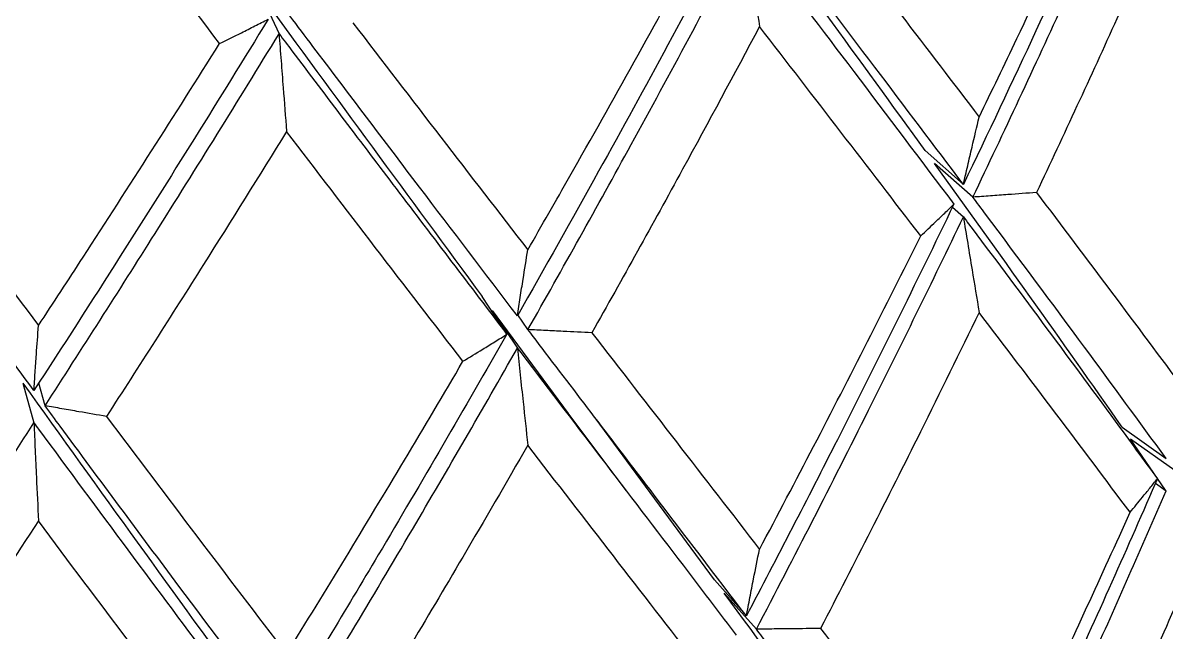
# Model space of a CAD drawing. Extents: x 0 to 8.27, y -9.61 to 0.
# Drawn here: x 1.7111 to 1.7689, y -2.5146 to -2.4838 of the extents above; entities that cross this region are included whole.
import ezdxf

# ---------------------------------------------------------------- set-up
doc = ezdxf.new("R2010")
doc.units = 0
doc.header["$LTSCALE"] = 0.5
doc.header["$MEASUREMENT"] = 0
doc.layers.add('Mounting', color=4, linetype='CONTINUOUS')

msp = doc.modelspace()

# ---------------------------------------------------------------- linework, layer by layer
at = {"layer": 'Mounting', "linetype": 'Continuous', "lineweight": 25, "transparency": 16777216}
for p, q in [((1.723118063013743, -2.482347795071398), (1.724033892974347, -2.484320920618636)), ((1.756701857573461, -2.490226279571736), (1.758628695467422, -2.491939132685836)), ((1.759106412346654, -2.492575708784663), (1.757165497492423, -2.490868016535835)), ((1.758075761223807, -2.493080727615045), (1.758628719290272, -2.493572276974184)), ((1.735549941801509, -2.499504647073074), (1.73429762032103, -2.497594437522359)), ((1.734815024174821, -2.498297044345001), (1.736083001263722, -2.500203937173858)), ((1.734815484477366, -2.498297564034708), (1.738649713719695, -2.503502912060064)), ((1.736615085512739, -2.499268637609582), (1.736110954416262, -2.498521032750425)), ((1.711088055118324, -2.501967221517695), (1.711641551372139, -2.503984632940153)), ((1.712204772178865, -2.503115791430211), (1.711882559076201, -2.501976161676559)), ((1.741574574580881, -2.507400268129452), (1.738597270969166, -2.503430143191615)), ((1.746051106665362, -2.511919356639503), (1.740019746929164, -2.503730412392535)), ((1.766649535921459, -2.504194161350476), (1.768878315389628, -2.505783037994199)), ((1.769320857552174, -2.506391752695087), (1.767079015055259, -2.504808875814767)), ((1.768838711018105, -2.507387840960284), (1.767081905391905, -2.504810798454507)), ((1.768332933756227, -2.507027276961132), (1.768878375944695, -2.507416117724794)), ((1.746049048860385, -2.511917181435244), (1.747656886011299, -2.513738846263657)), ((1.748164598802049, -2.514405218048289), (1.746541823248634, -2.512587853985671))]:
    msp.add_line(p, q, dxfattribs=at)
for points, knots in [([(1.6996113728853, -2.485771457502544), (1.701230300210426, -2.483396925477557), (1.702847053597651, -2.481004095070027), (1.706429774926818, -2.475649713209343), (1.708394574930907, -2.472678444083947), (1.710782533881428, -2.469020404810514), (1.711212218486679, -2.46836032572002), (1.711641553735916, -2.467698885903353)], [0.003747176891619313, 0.003747176891619313, 0.003747176891619313, 0.003747176891619313, 0.003996629918378722, 0.003996629918378722, 0.004301204108614123, 0.004301204108614123, 0.004368097736224897, 0.004368097736224897, 0.004368097736224897, 0.004368097736224897]), ([(1.768434137102503, -2.470520333460733), (1.766440431266545, -2.475101639945471), (1.764394458787791, -2.479650271967436), (1.761090831343807, -2.486770172055905), (1.759867041601609, -2.489361372293153), (1.758628710076408, -2.491939150523642)], [0.002993668817883927, 0.002993668817883927, 0.002993668817883927, 0.002993668817883927, 0.003387481537907919, 0.003387481537907919, 0.003614582098343179, 0.003614582098343179, 0.003614582098343179, 0.003614582098343179]), ([(1.759106409592931, -2.492575706672703), (1.760682312131593, -2.489280799013493), (1.762235143545439, -2.485962386273393), (1.765503074644784, -2.478816185141334), (1.767208879792605, -2.474985565043646), (1.768878302303818, -2.471130258847317)], [0.003097174692322327, 0.003097174692322327, 0.003097174692322327, 0.003097174692322327, 0.003387481537907919, 0.003387481537907919, 0.003717925343859392, 0.003717925343859392, 0.003717925343859392, 0.003717925343859392]), ([(1.75942545222253, -2.488527890000221), (1.760064524363514, -2.487210596330094), (1.76069975649736, -2.485889796351096), (1.763280187075651, -2.480476679347809), (1.765189161774032, -2.476359943157483), (1.767055701973931, -2.472215457000395)], [0.003029962210435021, 0.003029962210435021, 0.003029962210435021, 0.003029962210435021, 0.003145749891090097, 0.003145749891090097, 0.003503269218562995, 0.003503269218562995, 0.003503269218562995, 0.003503269218562995]), ([(1.711870394160286, -2.472652320680133), (1.710181084763207, -2.475225672071012), (1.708486300072963, -2.477778421488544), (1.705394540967262, -2.482386756574321), (1.703998630278846, -2.484449477409377), (1.702600525163888, -2.486498717986926)], [0.003783412525692736, 0.003783412525692736, 0.003783412525692736, 0.003783412525692736, 0.004043497126064003, 0.004043497126064003, 0.004256714518749988, 0.004256714518749988, 0.004256714518749988, 0.004256714518749988]), ([(1.769798908978117, -2.475906060068034), (1.768678374156451, -2.478469157236866), (1.767541678389733, -2.481021161980827), (1.765053891949918, -2.486506674141076), (1.763698709684576, -2.489433698152077), (1.762324990956103, -2.492342699829912)], [0.003133451221439315, 0.003133451221439315, 0.003133451221439315, 0.003133451221439315, 0.003352568823996517, 0.003352568823996517, 0.00360659914046512, 0.00360659914046512, 0.00360659914046512, 0.00360659914046512]), ([(1.758628695467422, -2.491939132685722), (1.757147066798069, -2.489971121238788), (1.754075586899688, -2.485891348942225), (1.750546847729055, -2.48124769910202), (1.748521532179865, -2.478588084231312), (1.748164544296031, -2.478119292943681)], [0, 0, 0, 0, 0.4342818352718369, 0.900284905994246, 1, 1, 1, 1]), ([(1.747147992676418, -2.478418313744093), (1.744865411222435, -2.482740154857531), (1.742544561937592, -2.487023828294234), (1.738830436202278, -2.493717923517117), (1.737461459903642, -2.496151806680579), (1.736082992084192, -2.498570809607251)], [0.002993668817883927, 0.002993668817883927, 0.002993668817883927, 0.002993668817883927, 0.003387481537907919, 0.003387481537907919, 0.003614582098343181, 0.003614582098343181, 0.003614582098343181, 0.003614582098343181]), ([(1.73661508400275, -2.499268635238984), (1.738371529626619, -2.496175919082468), (1.740113207715666, -2.493057401969956), (1.743802434747266, -2.486333329075585), (1.745742865826713, -2.482723945759282), (1.747656876571199, -2.479086065750145)], [0.003097174692322342, 0.003097174692322342, 0.003097174692322342, 0.003097174692322342, 0.003387481537907919, 0.003387481537907919, 0.003717925343859384, 0.003717925343859384, 0.003717925343859384, 0.003717925343859384]), ([(1.747656876571199, -2.479086065749577), (1.747716874852784, -2.47953471747973), (1.747777221825544, -2.479983587055123), (1.747837918831891, -2.480432671941905), (1.747898615839148, -2.480881756835053), (1.747959663046657, -2.481331058270818), (1.748021061773642, -2.481780573653275), (1.748120123879261, -2.482505832017289), (1.748220101627538, -2.483231651580915), (1.74832100042633, -2.483958021102801)], [0, 0, 0, 0, 3.692449222956092e-05, 3.692449222956092e-05, 3.692449222956092e-05, 7.38489853411235e-05, 7.38489853411235e-05, 7.38489853411235e-05, 0.0001334239379046245, 0.0001334239379046245, 0.0001334239379046245, 0.0001334239379046245]), ([(1.747656898308577, -2.479086074976401), (1.747857269873492, -2.479349077610088), (1.749688622214506, -2.481752864240654), (1.753237411634672, -2.486417586793316), (1.756471180309944, -2.490707749951632), (1.758149567422578, -2.492934425784021)], [0, 0, 0, 0, 0.05579333311732798, 0.5099388791400494, 1, 1, 1, 1]), ([(1.73660724489875, -2.495239700959694), (1.737318637655534, -2.494004347265211), (1.738027518887719, -2.492765101880188), (1.740914385755531, -2.487683715246128), (1.743067072417233, -2.483813421916459), (1.745189181451877, -2.479910948581384)], [0.003029962210435006, 0.003029962210435006, 0.003029962210435006, 0.003029962210435006, 0.003145749891090089, 0.003145749891090089, 0.003503269218563002, 0.003503269218563002, 0.003503269218563002, 0.003503269218563002]), ([(1.736082985588581, -2.498570790488877), (1.734439186754543, -2.496413142529597), (1.731031521136146, -2.491940245593916), (1.727172213634475, -2.486848323188489), (1.724972314292444, -2.483932341783877), (1.724584553772473, -2.483418362601235)], [0, 0, 0, 0, 0.4342818352718469, 0.9002849059942458, 1, 1, 1, 1]), ([(1.723482523164847, -2.483588837612494), (1.721010825855245, -2.487622211038676), (1.718516532014945, -2.491613723819675), (1.71455423310519, -2.497842049033231), (1.713099901083496, -2.500104626881573), (1.711641542628257, -2.502351504286132)], [0.002993668817883928, 0.002993668817883928, 0.002993668817883928, 0.002993668817883928, 0.003387481537907919, 0.003387481537907919, 0.003614582098343166, 0.003614582098343166, 0.003614582098343166, 0.003614582098343166]), ([(1.721028955253331, -2.484813744129035), (1.721397147376564, -2.484631879703322), (1.721764597299369, -2.484449513352722), (1.722131298518406, -2.484266647866882), (1.722357067450702, -2.48415406207959), (1.722582553208412, -2.484041286780887), (1.722807754278364, -2.483928322626291), (1.723032957251888, -2.483815357517067), (1.723257876008319, -2.483702203310138), (1.723482509037893, -2.483588860664888)], [0, 0, 0, 0, 3.692454475717438e-05, 3.692454475717438e-05, 3.692454475717438e-05, 5.965804057093546e-05, 5.965804057093546e-05, 5.965804057093546e-05, 8.239172852564434e-05, 8.239172852564434e-05, 8.239172852564434e-05, 8.239172852564434e-05]), ([(1.748321000426103, -2.483958021103369), (1.747036292487081, -2.486375179245321), (1.745739864369597, -2.488779553264401), (1.742917010503533, -2.493942840287552), (1.741388212000146, -2.496694877659245), (1.7398472431573, -2.499427029550922)], [0.003133451221439314, 0.003133451221439314, 0.003133451221439314, 0.003133451221439314, 0.003352568823996515, 0.003352568823996515, 0.00360659914046512, 0.00360659914046512, 0.00360659914046512, 0.00360659914046512]), ([(1.712204771978321, -2.503115788955817), (1.71406499558563, -2.500242515591928), (1.715919400659658, -2.497342192204421), (1.719868686699527, -2.491081589020148), (1.721958937561084, -2.487716768876446), (1.724033885084708, -2.48432092043992)], [0.003097174692322328, 0.003097174692322328, 0.003097174692322328, 0.003097174692322328, 0.003387481537907919, 0.003387481537907919, 0.003717925343859381, 0.003717925343859381, 0.003717925343859381, 0.003717925343859381]), ([(1.724033885084935, -2.484320920439465), (1.724068089981046, -2.484775287983432), (1.724102493665413, -2.485229906591364), (1.724137096903377, -2.485684773856967), (1.724171700141795, -2.486139641129164), (1.724206503028398, -2.486594758306062), (1.724241506315792, -2.487050122917815), (1.724297981417266, -2.487784818561401), (1.724354978524815, -2.488520162634693), (1.7244125007214, -2.489256144411222)], [0, 0, 0, 0, 3.692449222956748e-05, 3.692449222956748e-05, 3.692449222956748e-05, 7.384898534112792e-05, 7.384898534112792e-05, 7.384898534112792e-05, 0.0001334239379046181, 0.0001334239379046181, 0.0001334239379046181, 0.0001334239379046181]), ([(1.72403390153724, -2.484320931983454), (1.724251224726885, -2.484609278406531), (1.726237511215658, -2.487244701737147), (1.730108828151486, -2.492359642088665), (1.733690830376162, -2.497063354760137), (1.735549957288612, -2.49950467061273)], [0, 0, 0, 0, 0.05579333311730852, 0.5099388791400422, 1, 1, 1, 1]), ([(1.711870393747148, -2.499066090508443), (1.712623015843263, -2.497919566476632), (1.713374564662189, -2.496768933244986), (1.716441697884846, -2.492048807849862), (1.718744013772692, -2.488448823508513), (1.721028945293909, -2.484813749049287)], [0.003029962210435021, 0.003029962210435021, 0.003029962210435021, 0.003029962210435021, 0.003145749891090104, 0.003145749891090104, 0.003503269218563002, 0.003503269218563002, 0.003503269218563002, 0.003503269218563002]), ([(1.711641544529556, -2.502351484888884), (1.709907417427729, -2.499988879977984), (1.70631249742857, -2.495091098474397), (1.702291291852788, -2.489521022915817), (1.700012954875746, -2.486333322805073), (1.69961136871504, -2.48577144970988)], [0, 0, 0, 0, 0.4342818352718341, 0.9002849059942445, 0.9999999999999999, 0.9999999999999999, 0.9999999999999999, 0.9999999999999999]), ([(1.758628716924221, -2.491939136269018), (1.758700695785109, -2.491622447597926), (1.758773092972859, -2.491306308021869), (1.758845910069994, -2.490990722990993), (1.75891872716781, -2.49067513795557), (1.758991964374871, -2.490360106600399), (1.759065623246187, -2.490045634385858), (1.759184465763354, -2.489538259389398), (1.75930440662998, -2.489032336933398), (1.759425452222303, -2.488527890000903)], [0, 0, 0, 0, 3.692449223031306e-05, 3.692449223031306e-05, 3.692449223031306e-05, 7.38489853314403e-05, 7.38489853314403e-05, 7.38489853314403e-05, 0.0001334237450264761, 0.0001334237450264761, 0.0001334237450264761, 0.0001334237450264761]), ([(1.724412500721172, -2.48925614441179), (1.723019767566228, -2.491510847788497), (1.721620267227735, -2.493751645314653), (1.718585718194817, -2.498559532170468), (1.716950119284064, -2.501119568515598), (1.715309248060038, -2.503658661040838)], [0.003133451221439314, 0.003133451221439314, 0.003133451221439314, 0.003133451221439314, 0.003352568823996515, 0.003352568823996515, 0.00360659914046512, 0.00360659914046512, 0.00360659914046512, 0.00360659914046512]), ([(1.768878315389628, -2.505783037994199), (1.767513389205504, -2.503916276971033), (1.764547166814936, -2.499859480047228), (1.761237715174246, -2.495418692731725), (1.759320604247449, -2.492861432865304), (1.759106359029801, -2.492575648308495)], [0, 0, 0, 0, 0.4308902538471832, 0.9363995897631441, 1, 1, 1, 1]), ([(1.762324975185919, -2.492342701021123), (1.761844490485345, -2.492378967013217), (1.761363856240877, -2.492414578790765), (1.760883080409911, -2.492449535434382), (1.760587078241286, -2.492471057402888), (1.760291021583697, -2.492492331098781), (1.75999491229706, -2.492513356311967), (1.759698800508176, -2.492534381702846), (1.759402635463374, -2.49255515865115), (1.759106419025755, -2.492575686950197)], [0, 0, 0, 0, 3.692454475528334e-05, 3.692454475528334e-05, 3.692454475528334e-05, 5.965806363265506e-05, 5.965806363265506e-05, 5.965806363265506e-05, 8.239177464945418e-05, 8.239177464945418e-05, 8.239177464945418e-05, 8.239177464945418e-05]), ([(1.75814958346038, -2.492934355894469), (1.756220031381162, -2.496933571741344), (1.754255675899202, -2.500900239303625), (1.750743678895759, -2.507820326370158), (1.749208882510374, -2.510789150422731), (1.747656886730482, -2.513738847149391)], [0.003643827384632413, 0.003643827384632413, 0.003643827384632413, 0.003643827384632413, 0.003996629918378722, 0.003996629918378722, 0.004264701058186599, 0.004264701058186599, 0.004264701058186599, 0.004264701058186599]), ([(1.756471748280518, -2.49453705138216), (1.756724568955605, -2.494298404832982), (1.756976415081198, -2.494059413401139), (1.757227281954982, -2.49382008085103), (1.757381736055521, -2.493672728220751), (1.757535819388039, -2.493525245884477), (1.757689530865008, -2.493377634737037), (1.757843243641418, -2.493230022342111), (1.757996584880601, -2.493082280821902), (1.758149553500488, -2.492934411073968)], [0, 0, 0, 0, 3.692454475428048e-05, 3.692454475428048e-05, 3.692454475428048e-05, 5.965826561034174e-05, 5.965826561034174e-05, 5.965826561034174e-05, 8.239217861095023e-05, 8.239217861095023e-05, 8.239217861095023e-05, 8.239217861095023e-05]), ([(1.748164553119722, -2.514405166692647), (1.750080720236127, -2.51074931354605), (1.751970715254373, -2.50706347080915), (1.755453046545853, -2.500112130613381), (1.757052285891831, -2.496853888183857), (1.758628718970357, -2.49357227787106)], [0.002445703003991356, 0.002445703003991356, 0.002445703003991356, 0.002445703003991356, 0.002778333157437116, 0.002778333157437116, 0.003067885072835912, 0.003067885072835912, 0.003067885072835912, 0.003067885072835912]), ([(1.758628718970357, -2.49357227787106), (1.75870069753384, -2.49401693691879), (1.758773094369616, -2.494461790585881), (1.758845911079533, -2.494906836245484), (1.758918727790586, -2.495351881911454), (1.75899196457587, -2.495797120790023), (1.759065623016312, -2.496242550197842), (1.759184464717208, -2.49696121309659), (1.75930440474005, -2.497680376190822), (1.759425449607278, -2.498400027897553)], [0, 0, 0, 0, 3.69244922187473e-05, 3.69244922187473e-05, 3.69244922187473e-05, 7.384898531711733e-05, 7.384898531711733e-05, 7.384898531711733e-05, 0.0001334236841194276, 0.0001334236841194276, 0.0001334236841194276, 0.0001334236841194276]), ([(1.758628719812549, -2.49357227766972), (1.758695267516231, -2.493660924114003), (1.761321047278415, -2.497158656202252), (1.764623479418304, -2.501592432957402), (1.767726336365939, -2.505837741651582), (1.768434204913518, -2.506806242794589)], [0, 0, 0, 0, 0.01967590629690556, 0.7763543069276876, 1, 1, 1, 1]), ([(1.748321006327814, -2.510371921817288), (1.749239029155177, -2.50864474216791), (1.750151133320031, -2.506910902487327), (1.752887479979989, -2.501653821833308), (1.754693244103208, -2.498108913685535), (1.75647175657852, -2.494537043549023)], [0.003680059077938312, 0.003680059077938312, 0.003680059077938312, 0.003680059077938312, 0.003836740417369902, 0.003836740417369902, 0.004153311257810312, 0.004153311257810312, 0.004153311257810312, 0.004153311257810312]), ([(1.736082999706895, -2.498570796230631), (1.736130361198065, -2.498261348581188), (1.736177997944623, -2.497952492110123), (1.736225910988168, -2.497644232426744), (1.736273824032168, -2.497335972739158), (1.736322013504576, -2.497028308994224), (1.736370480428576, -2.496721246809209), (1.736448677815332, -2.49622582728454), (1.736527597906587, -2.495731970793365), (1.736607244898295, -2.495239700960376)], [0, 0, 0, 0, 3.692449223031637e-05, 3.692449223031637e-05, 3.692449223031637e-05, 7.384898533144677e-05, 7.384898533144677e-05, 7.384898533144677e-05, 0.0001334237450264763, 0.0001334237450264763, 0.0001334237450264763, 0.0001334237450264763]), ([(1.759425449607733, -2.498400027896757), (1.758444912058138, -2.500421190469517), (1.757455601302553, -2.50243353265261), (1.754797397750707, -2.507771392388797), (1.753113520314145, -2.511081479280385), (1.751407710069742, -2.514367667139588)], [0.002482049257556238, 0.002482049257556238, 0.002482049257556238, 0.002482049257556238, 0.002660083514881899, 0.002660083514881899, 0.002956367414762778, 0.002956367414762778, 0.002956367414762778, 0.002956367414762778]), ([(1.711641550692747, -2.502351491861297), (1.711662224889523, -2.50204617230326), (1.711683019240553, -2.501741467915274), (1.711703934200585, -2.501437384397484), (1.711724849160845, -2.501133300875374), (1.711745884787177, -2.500829837389908), (1.711767041526599, -2.50052699964737), (1.711801176181979, -2.500038395912377), (1.711835626311512, -2.49955141820282), (1.711870393746693, -2.499066090509125)], [0, 0, 0, 0, 3.69244922303098e-05, 3.69244922303098e-05, 3.69244922303098e-05, 7.384898533143998e-05, 7.384898533143998e-05, 7.384898533143998e-05, 0.000133423745026476, 0.000133423745026476, 0.000133423745026476, 0.000133423745026476]), ([(1.735549978010084, -2.4995046029536), (1.733404746222249, -2.503256579726546), (1.731236929123241, -2.50697252613292), (1.727389009173493, -2.513446047415634), (1.725716385082904, -2.516220260000857), (1.72403389083658, -2.518973702804594)], [0.003643827384632392, 0.003643827384632392, 0.003643827384632392, 0.003643827384632392, 0.003996629918378722, 0.003996629918378722, 0.004264701058186601, 0.004264701058186601, 0.004264701058186601, 0.004264701058186601]), ([(1.733331606383643, -2.500870894599068), (1.733664851550856, -2.500667807819575), (1.733997267710919, -2.500464266725992), (1.734328848889362, -2.500260274434929), (1.734532997296327, -2.500134680149351), (1.734736829760294, -2.500008914491211), (1.734940344894511, -2.499882978205385), (1.73514386174881, -2.499757040855222), (1.735347061698093, -2.499630932608504), (1.735549943359928, -2.499504654212835)], [0, 0, 0, 0, 3.692454475428025e-05, 3.692454475428025e-05, 3.692454475428025e-05, 5.9658265610341e-05, 5.9658265610341e-05, 5.9658265610341e-05, 8.239217861094997e-05, 8.239217861094997e-05, 8.239217861094997e-05, 8.239217861094997e-05]), ([(1.747656886011299, -2.513738846263657), (1.746097849638971, -2.511694672691071), (1.742709791992382, -2.507252327389089), (1.738991925734098, -2.502385154865117), (1.736853963027642, -2.499581851850841), (1.736615036693564, -2.499268570936344)], [0, 0, 0, 0, 0.4308902538471864, 0.9363995897631497, 1, 1, 1, 1]), ([(1.739847227302988, -2.499427028823327), (1.739364181106083, -2.499404832208704), (1.738881224274081, -2.499381977728255), (1.738398364920357, -2.499358465437346), (1.738101079976985, -2.499343989482888), (1.737803831159653, -2.499329264141572), (1.737506620363291, -2.499314289431133), (1.73720940705536, -2.499299314594161), (1.736912231141076, -2.499284090352255), (1.736615094516281, -2.499268616726674)], [0, 0, 0, 0, 3.6924544755283e-05, 3.6924544755283e-05, 3.6924544755283e-05, 5.965806363265622e-05, 5.965806363265622e-05, 5.965806363265622e-05, 8.239177464945491e-05, 8.239177464945491e-05, 8.239177464945491e-05, 8.239177464945491e-05]), ([(1.724584557624866, -2.519704237119292), (1.72666421439223, -2.516290832119232), (1.728728937520572, -2.512844943422571), (1.732558799039879, -2.506337273329898), (1.734328166801305, -2.50328342242846), (1.736083001053174, -2.50020393803856)], [0.002445703003991361, 0.002445703003991361, 0.002445703003991361, 0.002445703003991361, 0.002778333157437116, 0.002778333157437116, 0.003067885072835919, 0.003067885072835919, 0.003067885072835919, 0.003067885072835919]), ([(1.736083001053174, -2.50020393803856), (1.736130362348575, -2.500655838078039), (1.736177998863667, -2.501107974814651), (1.736225911652554, -2.501560345782984), (1.736273824442122, -2.502012716757683), (1.736322013636681, -2.502465323204085), (1.736370480277145, -2.502918162598114), (1.736448677126845, -2.503648780886458), (1.73652759666308, -2.50438000986059), (1.736607243177531, -2.505111838593955)], [0, 0, 0, 0, 3.692449221874768e-05, 3.692449221874768e-05, 3.692449221874768e-05, 7.384898531711768e-05, 7.384898531711768e-05, 7.384898531711768e-05, 0.0001334236841194604, 0.0001334236841194604, 0.0001334236841194604, 0.0001334236841194604]), ([(1.736083001845117, -2.500203937936355), (1.736157093800756, -2.500301117745941), (1.739080547893963, -2.504135551726556), (1.742794214947907, -2.508995032990917), (1.746339288307098, -2.513643707405997), (1.747148041650433, -2.514704230163822)], [0, 0, 0, 0, 0.0196759062968998, 0.7763543069276938, 1, 1, 1, 1]), ([(1.724412504085393, -2.515670045687891), (1.725407718201694, -2.514058952423731), (1.726399548719172, -2.512440634710167), (1.729384295407925, -2.507530683589259), (1.731366546184489, -2.504215614698289), (1.733331617321454, -2.50087088793304)], [0.003680059077938308, 0.003680059077938308, 0.003680059077938308, 0.003680059077938308, 0.003836740417369898, 0.003836740417369898, 0.004153311257810311, 0.004153311257810311, 0.004153311257810311, 0.004153311257810311]), ([(1.724033890466643, -2.518973701852808), (1.722348881276702, -2.516732694571594), (1.718687062750604, -2.511862595329141), (1.714723270471239, -2.506529335227462), (1.712457895214101, -2.503458857993557), (1.712204729991271, -2.50311571923509)], [0, 0, 0, 0, 0.4308902538471875, 0.9363995897631495, 1, 1, 1, 1]), ([(1.715309232814178, -2.503658658426268), (1.714844736558206, -2.503578969309949), (1.714380564669426, -2.503498647431108), (1.713916725063854, -2.503417693817816), (1.713631150123746, -2.503367852616286), (1.713345700346252, -2.503317771814288), (1.713060377578557, -2.503267451656477), (1.712775052399337, -2.503217131073363), (1.712489853628739, -2.50316657102416), (1.712204783113265, -2.503115771757045)], [0, 0, 0, 0, 3.692454475528344e-05, 3.692454475528344e-05, 3.692454475528344e-05, 5.965806363265466e-05, 5.965806363265466e-05, 5.965806363265466e-05, 8.23917746494553e-05, 8.23917746494553e-05, 8.23917746494553e-05, 8.23917746494553e-05]), ([(1.699611367427423, -2.522057324383688), (1.701763622865627, -2.518900692279651), (1.703912835795762, -2.515710485769311), (1.707922844216881, -2.509678502791864), (1.709785010532158, -2.506844996613374), (1.71164155128028, -2.503984633786551)], [0.002445703003991356, 0.002445703003991356, 0.002445703003991356, 0.002445703003991356, 0.002778333157437116, 0.002778333157437116, 0.003067885072835919, 0.003067885072835919, 0.003067885072835919, 0.003067885072835919]), ([(1.71164155128028, -2.503984633786551), (1.711662225391791, -2.504440661900382), (1.71168301964164, -2.504896950699951), (1.711703934490487, -2.505353497811591), (1.711724849339788, -2.50581004492971), (1.71174588484493, -2.506266851611251), (1.711767041460661, -2.506723915423088), (1.711801175881391, -2.507461349454381), (1.711835625768543, -2.508199457161929), (1.711870392995678, -2.508938227992864)], [0, 0, 0, 0, 3.692449221874474e-05, 3.692449221874474e-05, 3.692449221874474e-05, 7.384898531711435e-05, 7.384898531711435e-05, 7.384898531711435e-05, 0.0001334236841251659, 0.0001334236841251659, 0.0001334236841251659, 0.0001334236841251659]), ([(1.711641551987412, -2.503984633775296), (1.711719950020523, -2.504091065973391), (1.714813309472873, -2.508290572423441), (1.71877590637061, -2.513615813947006), (1.722608259424049, -2.518712116538943), (1.72348255116114, -2.519874758702478)], [0, 0, 0, 0, 0.01967590629689217, 0.7763543069276845, 1, 1, 1, 1]), ([(1.736607243177986, -2.505111838593159), (1.735515740169348, -2.507007279310407), (1.734418620500691, -2.508893026527282), (1.731481681992108, -2.513891398873277), (1.729632509537822, -2.516987116607758), (1.727770349466908, -2.520056816499725)], [0.002482049257556241, 0.002482049257556241, 0.002482049257556241, 0.002482049257556241, 0.002660083514881902, 0.002660083514881902, 0.002956367414762778, 0.002956367414762778, 0.002956367414762778, 0.002956367414762778]), ([(1.768434145363898, -2.506806199489567), (1.768397451726941, -2.506890514293552), (1.768360740836869, -2.506974816943618), (1.766778682554531, -2.510605617114599), (1.76520296438477, -2.514130383696845), (1.761992473166828, -2.521139131069837), (1.760359192312279, -2.524619771101008), (1.758677144382062, -2.528123464740922), (1.758652938330869, -2.528173869022901), (1.758628726878868, -2.528224267821422)], [0.004293965242678274, 0.004293965242678274, 0.004293965242678274, 0.004293965242678274, 0.004301204108614124, 0.004301204108614124, 0.004605778298849525, 0.004605778298849525, 0.004910352489084927, 0.004910352489084927, 0.004914798550845853, 0.004914798550845853, 0.004914798550845853, 0.004914798550845853]), ([(1.767055691852619, -2.508501316637869), (1.767263918580483, -2.508248722326464), (1.767471113539813, -2.507995843637438), (1.767677272758846, -2.507742684671364), (1.767804203251416, -2.507586816831115), (1.767930741472554, -2.507430842313276), (1.76805688650299, -2.507274762078502), (1.768183032599808, -2.507118680524279), (1.768308785764219, -2.506962492916379), (1.768434145068767, -2.506806200167368)], [0, 0, 0, 0, 3.692454477223536e-05, 3.692454477223536e-05, 3.692454477223536e-05, 5.96586362495062e-05, 5.96586362495062e-05, 5.96586362495062e-05, 8.239291991557131e-05, 8.239291991557131e-05, 8.239291991557131e-05, 8.239291991557131e-05]), ([(1.759106352406178, -2.528860718975004), (1.761141461412961, -2.524605819364176), (1.763135126722744, -2.520318141024966), (1.766368520512032, -2.513151379079311), (1.76763338671455, -2.510290953914357), (1.768878316125409, -2.507416072424341)], [0.001793937377354693, 0.001793937377354693, 0.001793937377354693, 0.001793937377354693, 0.002169184776966314, 0.002169184776966314, 0.002416362749800615, 0.002416362749800615, 0.002416362749800615, 0.002416362749800615]), ([(1.759425452222985, -2.524813111122164), (1.760515258344839, -2.522566780162599), (1.761594396358504, -2.520309238793509), (1.764150599168687, -2.514878914197986), (1.765615415545398, -2.511699197318414), (1.767055690793057, -2.508501317923667)], [0.004330217516259038, 0.004330217516259038, 0.004330217516259038, 0.004330217516259038, 0.004527813258580928, 0.004527813258580928, 0.004803374041171415, 0.004803374041171415, 0.004803374041171415, 0.004803374041171415]), ([(1.711870392996133, -2.508938227992068), (1.710715628447332, -2.510697375563716), (1.709558649259378, -2.512446354468004), (1.706471334100314, -2.517079202912434), (1.704537684337964, -2.519945396458176), (1.702600559771071, -2.522784573297592)], [0.002482049257556236, 0.002482049257556236, 0.002482049257556236, 0.002482049257556236, 0.0026600835148819, 0.0026600835148819, 0.00295636741476278, 0.00295636741476278, 0.00295636741476278, 0.00295636741476278]), ([(1.747656886808699, -2.513738847000688), (1.747716887178029, -2.513426153718108), (1.74777723609688, -2.513114032492915), (1.747837934917897, -2.512802488914637), (1.747898633739823, -2.512490945331926), (1.747959682629897, -2.512179978542797), (1.748021082921895, -2.511869594153033), (1.748120140360896, -2.511368849255966), (1.748220113001224, -2.510869617272299), (1.748321006328268, -2.510371921816379)], [0, 0, 0, 0, 3.692449219004865e-05, 3.692449219004865e-05, 3.692449219004865e-05, 7.384898526708317e-05, 7.384898526708317e-05, 7.384898526708317e-05, 0.0001334196130982737, 0.0001334196130982737, 0.0001334196130982737, 0.0001334196130982737]), ([(1.769798919938438, -2.512191702592638), (1.769108226606903, -2.513771506910864), (1.768411438148377, -2.515346989577317), (1.765950844295247, -2.520848196547369), (1.764155541793542, -2.524751373175484), (1.762324915033076, -2.528627784234565)], [0.001830253417566436, 0.001830253417566436, 0.001830253417566436, 0.001830253417566436, 0.001965753762317469, 0.001965753762317469, 0.002304685121717347, 0.002304685121717347, 0.002304685121717347, 0.002304685121717347]), ([(1.758628735927658, -2.528224275838163), (1.756966199003472, -2.526016703864677), (1.753644960331002, -2.521606652392499), (1.750101788111095, -2.516948457770461), (1.74826254299316, -2.51453381223029), (1.748164554231806, -2.51440516807974)], [0, 0, 0, 0, 0.4868932926836309, 0.9726634094198854, 1, 1, 1, 1]), ([(1.751407712534018, -2.514367667103095), (1.750923293453042, -2.514374742262923), (1.750438844107947, -2.514381157581845), (1.749954372579822, -2.514386912648426), (1.749656087135435, -2.514390455999198), (1.749357792455584, -2.514393749073399), (1.749059490428607, -2.51439679177917), (1.748761185880056, -2.514399834510634), (1.748462873353645, -2.514402626870144), (1.748164554739304, -2.514405168714113)], [0, 0, 0, 0, 3.692454477207949e-05, 3.692454477207949e-05, 3.692454477207949e-05, 5.96586675531716e-05, 5.96586675531716e-05, 5.96586675531716e-05, 8.23929825238491e-05, 8.23929825238491e-05, 8.23929825238491e-05, 8.23929825238491e-05])]:
    msp.add_open_spline(points, degree=3, knots=knots, dxfattribs=at)
for points in [[(1.721028848814257, -2.484813823416964), (1.718000483866234, -2.480827010174259), (1.714944678224327, -2.476773530948428), (1.711870302664209, -2.472652373264161)], [(1.756702292941753, -2.490226563753588), (1.753417249678222, -2.485682651668405), (1.75002544823721, -2.481043830575338), (1.746543824808867, -2.476304424929019)], [(1.751407602502667, -2.47808190277248), (1.754139694787426, -2.481623146751069), (1.756814905948175, -2.485104246709618), (1.759425469831484, -2.488527876949313)], [(1.723118314333504, -2.482348602561608), (1.726901817890592, -2.487538823713741), (1.730634579840824, -2.492619737933971), (1.734297961443161, -2.497594813315906)], [(1.727770231816038, -2.483771038467459), (1.730752739398866, -2.487659017984576), (1.73370126987399, -2.491481340623629), (1.736607263640479, -2.49523969011431)], [(1.756471812207991, -2.494537008984473), (1.753814015858069, -2.491070053295736), (1.75109443435278, -2.487544588160397), (1.74832096264501, -2.483958068078088)], [(1.702600437178461, -2.4864987806884), (1.705703010166161, -2.49075597480293), (1.708795995025156, -2.494944868701843), (1.711870412802881, -2.499066081956578)], [(1.733331673125775, -2.500870860129787), (1.730395083552338, -2.497064462929636), (1.727419131308778, -2.493193419099832), (1.724412455592955, -2.489256186355867)], [(1.766652362425219, -2.504196040197364), (1.763608335874295, -2.499843649018196), (1.760440953098367, -2.495403312401884), (1.757166029429953, -2.490868364082409)], [(1.762325052688283, -2.492342649592267), (1.764886246304485, -2.495723724280644), (1.767379980959703, -2.499048417578699), (1.769799017420809, -2.502319857714831)], [(1.76705576679862, -2.508501240171761), (1.764581938755526, -2.505189599517728), (1.762036072406744, -2.501823500201674), (1.759425558144102, -2.498399934421506)], [(1.739847308367615, -2.499426987015561), (1.742720327044225, -2.50313778461895), (1.745547666806232, -2.506785336147907), (1.74832111997577, -2.510371832583694)], [(1.711088304573622, -2.501967784272203), (1.714956990059562, -2.507389431981203), (1.718795004568364, -2.512699313144132), (1.722583184395916, -2.517899752038936)], [(1.715309313898359, -2.503658626456961), (1.718368592932592, -2.507729368498978), (1.721405969486767, -2.511732763939555), (1.72441262615277, -2.515669970756328)], [(1.745189251856317, -2.51619673995787), (1.742376701831262, -2.512564346287256), (1.739513301140931, -2.508870037618969), (1.73660736194708, -2.505111758909827)], [(1.721029018201506, -2.521099549121224), (1.718000668126678, -2.517112756597037), (1.714944877445049, -2.513059298722276), (1.711870516807011, -2.508938163027203)], [(1.756702178605991, -2.526511915137), (1.753417204587976, -2.521968100056363), (1.750025477248045, -2.517329380043968), (1.746543931668583, -2.512590079926888)], [(1.751407767849031, -2.514367619796182), (1.754139759036633, -2.517908733283654), (1.756814873055845, -2.52138970715361), (1.75942534459702, -2.524813215417787)]]:
    msp.add_open_spline(points, degree=3, dxfattribs=at)

doc.saveas('drawing.dxf')
